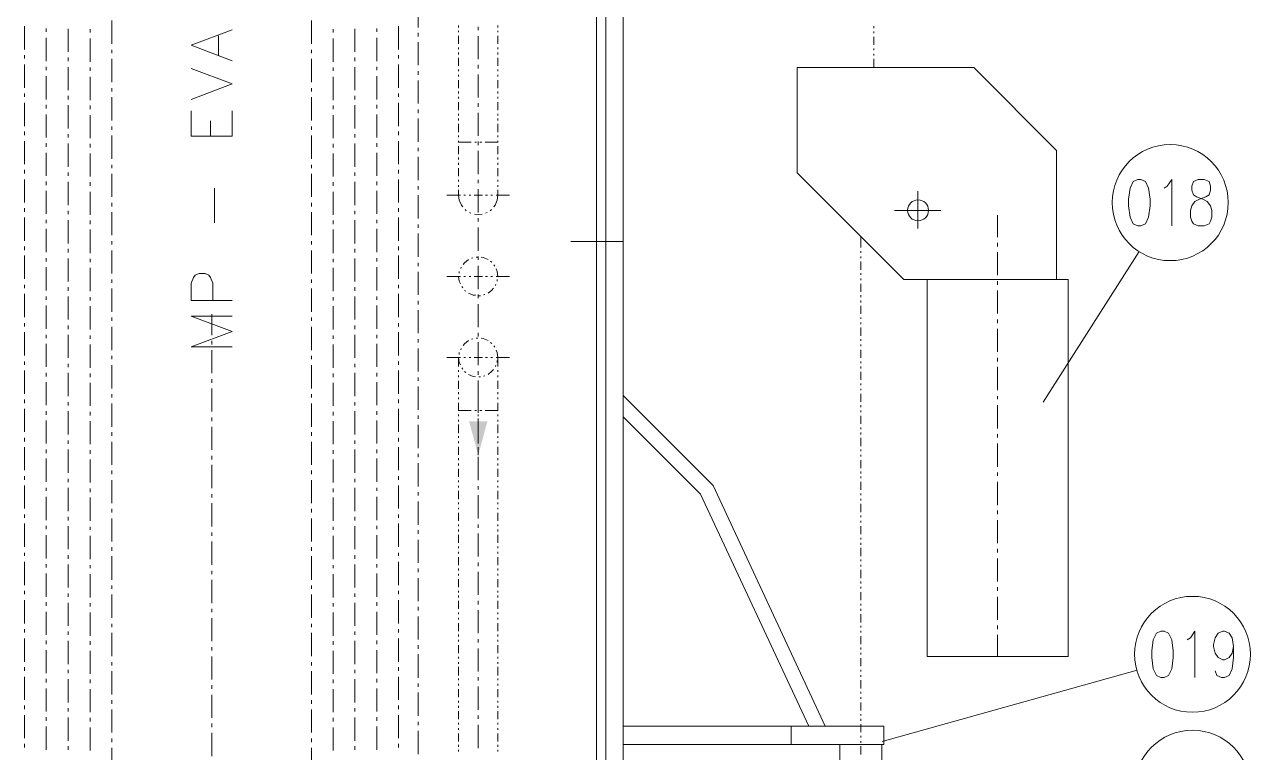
# Model space of a CAD drawing. Header units: millimetres. Extents: x 0 to 588, y 0 to 874.
# Drawn here: x 255.4 to 329.3, y 128.3 to 172.1 of the extents above; entities that cross this region are included whole.
import ezdxf

# ---------------------------------------------------------------- set-up
doc = ezdxf.new("R2010")
doc.units = ezdxf.units.MM
doc.layers.get('0').update_dxf_attribs({"lineweight": 18})

msp = doc.modelspace()

# ---------------------------------------------------------------- hatches: boundary and pattern name
msp.add_hatch(color=0).paths.add_polyline_path([(282.723, 146.177), (282.173, 148.209), (283.274, 148.209)], flags=0)

# ---------------------------------------------------------------- linework, layer by layer
at = {"color": 0, "lineweight": 0}
for points in [[(289.856, 96.16), (289.856, 761.323)], [(290.407, 302.662), (290.407, 75.629)], [(291.465, 215.498), (291.465, 90.996)], [(279.104, 171.958), (279.104, 173.355)], [(260.646, 172.36), (260.646, 170.963)], [(272.669, 172.36), (272.669, 170.963)], [(255.376, 172.022), (255.376, 170.625)], [(256.688, 171.894), (256.688, 171.683)], [(258, 171.873), (258, 170.476)], [(259.334, 171.852), (259.334, 171.641)], [(267.885, 169.947), (265.43, 170.879), (267.885, 171.81)], [(267.06, 170.286), (267.06, 171.45)], [(273.981, 171.852), (273.981, 171.641)], [(275.294, 171.873), (275.294, 170.476)], [(276.606, 171.894), (276.606, 171.683)], [(277.918, 172.022), (277.918, 170.625)], [(279.104, 171.408), (279.104, 171.619)], [(281.538, 172.064), (281.538, 171.958)], [(281.538, 171.746), (281.538, 171.662)], [(281.538, 171.45), (281.538, 170.963)], [(282.723, 171.979), (282.723, 171.789)], [(283.909, 172.064), (283.909, 171.958)], [(283.909, 171.746), (283.909, 171.662)], [(283.909, 171.45), (283.909, 170.963)], [(306.557, 172.022), (306.557, 171.916)], [(306.557, 171.704), (306.557, 171.598)], [(256.688, 171.323), (256.688, 169.926)], [(259.334, 171.281), (259.334, 169.884)], [(273.981, 171.281), (273.981, 169.884)], [(276.606, 171.323), (276.606, 169.926)], [(279.104, 169.672), (279.104, 171.069)], [(281.538, 170.751), (281.538, 170.646)], [(282.723, 171.429), (282.723, 170.032)], [(283.909, 170.751), (283.909, 170.646)], [(306.557, 171.387), (306.557, 170.9)], [(255.376, 170.286), (255.376, 170.074)], [(258, 170.138), (258, 169.926)], [(260.646, 170.603), (260.646, 170.392)], [(260.646, 170.053), (260.646, 168.656)], [(272.669, 170.603), (272.669, 170.392)], [(272.669, 170.053), (272.669, 168.656)], [(275.294, 170.138), (275.294, 169.926)], [(277.918, 170.286), (277.918, 170.074)], [(281.538, 170.434), (281.538, 170.328)], [(281.538, 170.117), (281.538, 169.63)], [(283.909, 170.434), (283.909, 170.328)], [(283.909, 170.117), (283.909, 169.63)], [(306.557, 170.688), (306.557, 170.582)], [(306.557, 170.37), (306.557, 170.265)], [(306.557, 170.053), (306.557, 169.545)], [(255.376, 169.714), (255.376, 168.317)], [(256.688, 169.587), (256.688, 169.376)], [(258, 169.566), (258, 168.169)], [(259.334, 169.545), (259.334, 169.333)], [(265.43, 167.619), (267.885, 168.55), (265.43, 169.482)], [(273.981, 169.545), (273.981, 169.333)], [(275.294, 169.566), (275.294, 168.169)], [(276.606, 169.587), (276.606, 169.376)], [(277.918, 169.714), (277.918, 168.317)], [(279.104, 169.101), (279.104, 169.312)], [(281.538, 169.418), (281.538, 169.312)], [(282.723, 169.693), (282.723, 169.482)], [(283.909, 169.418), (283.909, 169.312)], [(301.942, 163.195), (301.942, 169.545), (312.589, 169.545), (317.585, 164.529)], [(256.688, 169.016), (256.688, 167.619)], [(259.334, 168.974), (259.334, 167.577)], [(273.981, 168.974), (273.981, 167.577)], [(276.606, 169.016), (276.606, 167.619)], [(279.104, 167.365), (279.104, 168.762)], [(281.538, 169.101), (281.538, 168.995)], [(281.538, 168.783), (281.538, 168.296)], [(282.723, 169.122), (282.723, 167.725)], [(283.909, 169.101), (283.909, 168.995)], [(283.909, 168.783), (283.909, 168.296)], [(255.376, 167.979), (255.376, 167.767)], [(258, 167.831), (258, 167.619)], [(260.646, 168.296), (260.646, 168.084)], [(260.646, 167.746), (260.646, 166.349)], [(272.669, 168.296), (272.669, 168.084)], [(272.669, 167.746), (272.669, 166.349)], [(275.294, 167.831), (275.294, 167.619)], [(277.918, 167.979), (277.918, 167.767)], [(281.538, 168.084), (281.538, 167.979)], [(281.538, 167.767), (281.538, 167.661)], [(283.909, 168.084), (283.909, 167.979)], [(283.909, 167.767), (283.909, 167.661)], [(255.376, 167.407), (255.376, 166.01)], [(256.688, 167.28), (256.688, 167.069)], [(258, 167.259), (258, 165.862)], [(259.334, 167.238), (259.334, 167.026)], [(273.981, 167.238), (273.981, 167.026)], [(275.294, 167.259), (275.294, 165.862)], [(276.606, 167.28), (276.606, 167.069)], [(277.918, 167.407), (277.918, 166.01)], [(279.104, 166.793), (279.104, 167.005)], [(281.538, 167.45), (281.538, 166.963)], [(282.723, 167.386), (282.723, 167.174)], [(283.909, 167.45), (283.909, 166.963)], [(256.688, 166.709), (256.688, 165.312)], [(259.334, 166.666), (259.334, 165.269)], [(267.885, 165.396), (265.43, 165.396), (265.43, 166.92)], [(266.594, 165.396), (266.594, 166.328)], [(267.885, 165.396), (267.885, 166.92)], [(273.981, 166.666), (273.981, 165.269)], [(276.606, 166.709), (276.606, 165.312)], [(279.104, 165.058), (279.104, 166.455)], [(281.538, 166.751), (281.538, 166.645)], [(281.538, 166.455), (281.538, 166.349)], [(282.723, 166.815), (282.723, 165.417)], [(283.909, 166.751), (283.909, 166.645)], [(283.909, 166.455), (283.909, 166.349)], [(255.376, 165.672), (255.376, 165.46)], [(258, 165.523), (258, 165.312)], [(260.646, 165.989), (260.646, 165.777)], [(272.669, 165.989), (272.669, 165.777)], [(275.294, 165.523), (275.294, 165.312)], [(277.918, 165.672), (277.918, 165.46)], [(281.538, 166.137), (281.538, 165.65)], [(283.909, 166.137), (283.909, 165.65)], [(255.376, 165.1), (255.376, 163.703)], [(256.688, 164.973), (256.688, 164.761)], [(258, 164.952), (258, 163.555)], [(259.334, 164.931), (259.334, 164.719)], [(260.646, 165.439), (260.646, 164.042)], [(272.669, 165.439), (272.669, 164.042)], [(273.981, 164.931), (273.981, 164.719)], [(275.294, 164.952), (275.294, 163.555)], [(276.606, 164.973), (276.606, 164.761)], [(277.918, 165.1), (277.918, 163.703)], [(281.538, 165.439), (281.538, 165.333)], [(281.538, 165.121), (281.538, 165.015)], [(281.538, 165.036), (282.3, 165.036)], [(281.538, 164.804), (281.538, 164.317)], [(282.512, 165.036), (282.617, 165.036)], [(282.723, 165.079), (282.723, 164.867)], [(282.829, 165.036), (282.935, 165.036)], [(283.147, 165.036), (283.909, 165.036)], [(283.909, 165.439), (283.909, 165.333)], [(283.909, 165.121), (283.909, 165.015)], [(283.909, 164.804), (283.909, 164.317)], [(256.688, 164.401), (256.688, 163.005)], [(259.334, 164.359), (259.334, 162.962)], [(273.981, 164.359), (273.981, 162.962)], [(276.606, 164.401), (276.606, 163.005)], [(279.104, 164.486), (279.104, 164.698)], [(279.104, 162.75), (279.104, 164.148)], [(281.538, 164.105), (281.538, 163.999)], [(282.723, 164.507), (282.723, 163.11)], [(283.909, 164.105), (283.909, 163.999)], [(317.585, 156.76), (317.585, 164.529)], [(255.376, 163.364), (255.376, 163.153)], [(260.646, 163.682), (260.646, 163.47)], [(272.669, 163.682), (272.669, 163.47)], [(277.918, 163.364), (277.918, 163.153)], [(281.538, 163.788), (281.538, 163.682)], [(281.538, 163.47), (281.538, 162.983)], [(283.909, 163.788), (283.909, 163.682)], [(283.909, 163.47), (283.909, 162.983)], [(255.376, 162.793), (255.376, 161.396)], [(256.688, 162.666), (256.688, 162.454)], [(258, 163.216), (258, 163.005)], [(258, 162.645), (258, 161.248)], [(259.334, 162.624), (259.334, 162.412)], [(260.646, 163.131), (260.646, 161.734)], [(272.669, 163.131), (272.669, 161.734)], [(273.981, 162.624), (273.981, 162.412)], [(275.294, 163.216), (275.294, 163.005)], [(275.294, 162.645), (275.294, 161.248)], [(276.606, 162.666), (276.606, 162.454)], [(277.918, 162.793), (277.918, 161.396)], [(281.538, 162.772), (281.538, 162.666)], [(282.723, 162.772), (282.723, 162.56)], [(283.909, 162.772), (283.909, 162.666)], [(301.942, 163.195), (308.377, 156.76)], [(324.062, 162.264), (324.252, 162.391), (324.527, 162.793), (324.527, 159.999)], [(256.688, 162.115), (256.688, 160.719)], [(259.334, 162.052), (259.334, 160.655)], [(266.827, 160.168), (266.827, 162.264)], [(273.981, 162.052), (273.981, 160.655)], [(276.606, 162.115), (276.606, 160.719)], [(279.104, 162.179), (279.104, 162.391)], [(279.104, 160.443), (279.104, 161.84)], [(280.839, 161.84), (281.644, 161.84)], [(281.538, 162.454), (281.538, 162.348)], [(281.538, 162.158), (281.538, 161.84)], [(281.538, 161.84), (281.58, 161.544), (281.707, 161.248), (281.792, 161.142)], [(281.855, 161.84), (281.961, 161.84)], [(282.173, 161.84), (282.279, 161.84)], [(282.469, 161.84), (282.977, 161.84)], [(282.723, 162.2), (282.723, 160.803)], [(283.168, 161.84), (283.274, 161.84)], [(283.485, 161.84), (283.591, 161.84)], [(283.654, 161.142), (283.739, 161.248), (283.866, 161.544), (283.909, 161.84)], [(283.803, 161.84), (284.607, 161.84)], [(283.909, 162.454), (283.909, 162.348)], [(283.909, 162.158), (283.909, 161.84)], [(309.224, 159.829), (309.224, 162.094)], [(260.646, 161.375), (260.646, 161.163)], [(272.669, 161.375), (272.669, 161.163)], [(255.376, 161.057), (255.376, 160.845)], [(255.376, 160.507), (255.376, 159.089)], [(256.688, 160.359), (256.688, 160.147)], [(258, 160.909), (258, 160.697)], [(260.646, 160.824), (260.646, 159.427)], [(272.669, 160.824), (272.669, 159.427)], [(275.294, 160.909), (275.294, 160.697)], [(276.606, 160.359), (276.606, 160.147)], [(277.918, 161.057), (277.918, 160.845)], [(277.918, 160.507), (277.918, 159.089)], [(281.94, 160.972), (282.003, 160.909)], [(282.194, 160.803), (282.279, 160.761)], [(282.49, 160.697), (282.723, 160.676), (282.956, 160.697)], [(282.723, 160.464), (282.723, 160.253)], [(283.168, 160.761), (283.252, 160.803)], [(283.443, 160.909), (283.527, 160.972)], [(310.6, 160.93), (307.806, 160.93)], [(314.029, 159.321), (314.029, 160.634)], [(256.688, 159.808), (256.688, 158.411)], [(258, 160.338), (258, 158.94)], [(259.334, 160.316), (259.334, 160.105)], [(259.334, 159.766), (259.334, 158.348)], [(273.981, 160.316), (273.981, 160.105)], [(273.981, 159.766), (273.981, 158.348)], [(275.294, 160.338), (275.294, 158.94)], [(276.606, 159.808), (276.606, 158.411)], [(279.104, 159.872), (279.104, 160.083)], [(282.723, 159.893), (282.723, 158.496)], [(260.646, 159.067), (260.646, 158.877)], [(272.669, 159.067), (272.669, 158.877)], [(279.104, 158.136), (279.104, 159.533)], [(291.465, 159.046), (288.311, 159.046)], [(305.774, 159.343), (305.774, 158.686)], [(314.029, 158.75), (314.029, 158.962)], [(255.376, 158.75), (255.376, 158.538)], [(255.376, 158.2), (255.376, 156.803)], [(258, 158.602), (258, 158.39)], [(260.646, 158.517), (260.646, 157.12)], [(272.669, 158.517), (272.669, 157.12)], [(275.294, 158.602), (275.294, 158.39)], [(277.918, 158.75), (277.918, 158.538)], [(277.918, 158.2), (277.918, 156.803)], [(282.723, 158.157), (282.723, 157.946)], [(305.774, 158.475), (305.774, 158.369)], [(305.774, 158.157), (305.774, 158.052)], [(314.029, 157.014), (314.029, 158.411)], [(316.78, 149.373), (322.559, 158.454)], [(256.688, 158.052), (256.688, 157.84)], [(256.688, 157.501), (256.688, 156.104)], [(258, 158.03), (258, 156.633)], [(259.334, 158.009), (259.334, 157.798)], [(259.334, 157.459), (259.334, 156.062)], [(273.981, 158.009), (273.981, 157.798)], [(273.981, 157.459), (273.981, 156.062)], [(275.294, 158.03), (275.294, 156.633)], [(276.606, 158.052), (276.606, 157.84)], [(276.606, 157.501), (276.606, 156.104)], [(279.104, 157.565), (279.104, 157.776)], [(281.686, 157.501), (281.665, 157.417)], [(282.13, 157.967), (281.898, 157.776), (281.813, 157.671)], [(282.406, 158.073), (282.321, 158.052)], [(282.702, 158.115), (282.596, 158.115)], [(282.723, 157.586), (282.723, 156.189)], [(283.316, 157.967), (283.019, 158.094), (282.892, 158.115)], [(283.549, 157.798), (283.464, 157.861)], [(283.718, 157.565), (283.654, 157.649)], [(283.909, 156.951), (283.866, 157.247), (283.803, 157.395)], [(305.774, 157.84), (305.774, 157.353)], [(260.646, 156.76), (260.646, 156.57)], [(267.885, 155.49), (265.43, 155.49), (265.43, 156.549), (265.557, 156.887), (265.663, 157.014), (265.896, 157.12), (266.255, 157.12), (266.488, 157.014), (266.594, 156.887), (266.721, 156.549), (266.721, 155.49)], [(272.669, 156.76), (272.669, 156.57)], [(279.104, 155.829), (279.104, 157.226)], [(280.839, 156.951), (281.644, 156.951)], [(281.538, 156.951), (281.58, 156.655), (281.644, 156.506)], [(281.58, 157.247), (281.58, 157.141)], [(281.855, 156.951), (281.961, 156.951)], [(282.173, 156.951), (282.279, 156.951)], [(282.469, 156.951), (282.977, 156.951)], [(283.168, 156.951), (283.274, 156.951)], [(283.485, 156.951), (283.591, 156.951)], [(283.803, 156.951), (284.607, 156.951)], [(283.866, 156.655), (283.866, 156.76)], [(283.909, 156.951), (283.93, 156.951)], [(305.774, 157.141), (305.774, 157.036)], [(305.774, 156.824), (305.774, 156.718)], [(318.283, 156.76), (308.377, 156.76)], [(309.774, 134.048), (309.774, 156.76)], [(318.283, 156.76), (318.283, 134.048), (309.774, 134.048)], [(314.029, 156.443), (314.029, 156.655)], [(255.376, 156.443), (255.376, 156.231)], [(258, 156.295), (258, 156.083)], [(260.646, 156.21), (260.646, 154.813)], [(272.669, 156.21), (272.669, 154.813)], [(275.294, 156.295), (275.294, 156.083)], [(277.918, 156.443), (277.918, 156.231)], [(281.728, 156.337), (281.792, 156.252)], [(281.898, 156.104), (281.982, 156.062)], [(282.13, 155.935), (282.427, 155.808), (282.554, 155.808)], [(283.316, 155.935), (283.549, 156.125), (283.633, 156.231)], [(283.76, 156.4), (283.781, 156.485)], [(305.774, 156.506), (305.774, 156.019)], [(314.029, 154.707), (314.029, 156.104)], [(255.376, 155.893), (255.376, 154.495)], [(256.688, 155.744), (256.688, 155.533)], [(256.688, 155.194), (256.688, 153.797)], [(258, 155.744), (258, 154.347)], [(259.334, 155.702), (259.334, 155.49)], [(273.981, 155.702), (273.981, 155.49)], [(275.294, 155.744), (275.294, 154.347)], [(276.606, 155.744), (276.606, 155.533)], [(276.606, 155.194), (276.606, 153.797)], [(277.918, 155.893), (277.918, 154.495)], [(279.104, 155.257), (279.104, 155.469)], [(282.723, 155.85), (282.723, 155.638)], [(282.723, 155.279), (282.723, 153.882)], [(282.765, 155.787), (282.85, 155.787)], [(283.041, 155.829), (283.125, 155.85)], [(305.774, 155.808), (305.774, 155.702)], [(305.774, 155.49), (305.774, 155.385)], [(259.334, 155.152), (259.334, 153.755)], [(260.646, 154.474), (260.646, 154.263)], [(267.885, 152.696), (265.43, 152.696), (267.885, 153.628), (265.43, 154.559), (267.885, 154.559)], [(266.658, 154.665), (266.658, 153.416)], [(272.669, 154.474), (272.669, 154.263)], [(273.981, 155.152), (273.981, 153.755)], [(279.104, 153.522), (279.104, 154.919)], [(305.774, 155.173), (305.774, 154.686)], [(305.774, 154.474), (305.774, 154.39)], [(255.376, 154.136), (255.376, 153.924)], [(258, 153.988), (258, 153.776)], [(260.646, 153.903), (260.646, 152.506)], [(272.669, 153.903), (272.669, 152.506)], [(275.294, 153.988), (275.294, 153.776)], [(277.918, 154.136), (277.918, 153.924)], [(305.774, 154.178), (305.774, 154.072)], [(305.774, 153.861), (305.774, 153.374)], [(314.029, 154.136), (314.029, 154.347)], [(314.029, 152.4), (314.029, 153.797)], [(255.376, 153.585), (255.376, 152.188)], [(256.688, 153.437), (256.688, 153.226)], [(258, 153.437), (258, 152.04)], [(259.334, 153.395), (259.334, 153.183)], [(266.658, 153.056), (266.658, 152.845)], [(273.981, 153.395), (273.981, 153.183)], [(275.294, 153.437), (275.294, 152.04)], [(276.606, 153.437), (276.606, 153.226)], [(277.918, 153.585), (277.918, 152.188)], [(279.104, 152.971), (279.104, 153.162)], [(282.13, 153.077), (281.898, 152.887), (281.813, 152.781)], [(282.406, 153.183), (282.321, 153.162)], [(282.702, 153.226), (282.596, 153.226)], [(282.723, 153.543), (282.723, 153.331)], [(282.723, 152.993), (282.723, 151.596)], [(283.316, 153.077), (283.019, 153.204), (282.892, 153.226)], [(283.549, 152.908), (283.464, 152.971)], [(305.774, 153.162), (305.774, 153.056)], [(256.688, 152.887), (256.688, 151.49)], [(259.334, 152.845), (259.334, 151.447)], [(266.658, 152.506), (266.658, 151.109)], [(273.981, 152.845), (273.981, 151.447)], [(276.606, 152.887), (276.606, 151.49)], [(279.104, 151.215), (279.104, 152.612)], [(281.58, 152.358), (281.58, 152.252)], [(281.686, 152.612), (281.665, 152.527)], [(283.718, 152.675), (283.654, 152.76)], [(283.909, 152.061), (283.866, 152.358), (283.803, 152.506)], [(305.774, 152.845), (305.774, 152.739)], [(305.774, 152.527), (305.774, 152.04)], [(255.376, 151.828), (255.376, 151.617)], [(258, 151.68), (258, 151.469)], [(260.646, 152.167), (260.646, 151.956)], [(260.646, 151.596), (260.646, 150.199)], [(272.669, 152.167), (272.669, 151.956)], [(272.669, 151.596), (272.669, 150.199)], [(275.294, 151.68), (275.294, 151.469)], [(277.918, 151.828), (277.918, 151.617)], [(280.839, 152.061), (281.644, 152.061)], [(281.538, 151.511), (281.538, 152.061)], [(281.538, 152.061), (281.58, 151.765), (281.644, 151.617)], [(281.855, 152.061), (281.961, 152.061)], [(282.173, 152.061), (282.279, 152.061)], [(282.469, 152.061), (282.977, 152.061)], [(283.168, 152.061), (283.274, 152.061)], [(283.485, 152.061), (283.591, 152.061)], [(283.76, 151.511), (283.781, 151.596)], [(283.803, 152.061), (284.607, 152.061)], [(283.866, 151.765), (283.866, 151.871)], [(283.909, 151.511), (283.909, 152.061)], [(283.909, 152.061), (283.93, 152.061)], [(305.774, 151.828), (305.774, 151.723)], [(305.774, 151.511), (305.774, 151.405)], [(314.029, 151.828), (314.029, 152.04)], [(314.029, 150.093), (314.029, 151.49)], [(255.376, 151.278), (255.376, 149.881)], [(256.688, 151.13), (256.688, 150.918)], [(258, 151.13), (258, 149.733)], [(259.334, 151.088), (259.334, 150.876)], [(266.658, 150.749), (266.658, 150.537)], [(273.981, 151.088), (273.981, 150.876)], [(275.294, 151.13), (275.294, 149.733)], [(276.606, 151.13), (276.606, 150.918)], [(277.918, 151.278), (277.918, 149.881)], [(279.104, 150.664), (279.104, 150.855)], [(281.538, 151.194), (281.538, 151.299)], [(281.538, 150.876), (281.538, 150.982)], [(281.728, 151.447), (281.792, 151.363)], [(281.898, 151.215), (281.982, 151.151)], [(282.13, 151.045), (282.427, 150.918), (282.554, 150.897)], [(282.723, 151.236), (282.723, 151.024)], [(282.765, 150.897), (282.85, 150.897)], [(283.041, 150.94), (283.125, 150.961)], [(283.316, 151.045), (283.549, 151.236), (283.633, 151.342)], [(283.909, 151.194), (283.909, 151.299)], [(283.909, 150.876), (283.909, 150.982)], [(305.774, 151.194), (305.774, 150.707)], [(256.688, 150.58), (256.688, 149.183)], [(259.334, 150.537), (259.334, 149.14)], [(266.658, 150.199), (266.658, 148.802)], [(273.981, 150.537), (273.981, 149.14)], [(276.606, 150.58), (276.606, 149.183)], [(279.104, 148.907), (279.104, 150.304)], [(281.538, 150.178), (281.538, 150.664)], [(282.723, 150.685), (282.723, 149.288)], [(283.909, 150.178), (283.909, 150.664)], [(305.774, 150.495), (305.774, 150.389)], [(305.774, 150.178), (305.774, 150.093)], [(255.376, 149.521), (255.376, 149.31)], [(258, 149.373), (258, 149.161)], [(260.646, 149.86), (260.646, 149.648)], [(260.646, 149.288), (260.646, 147.892)], [(272.669, 149.86), (272.669, 149.648)], [(272.669, 149.288), (272.669, 147.892)], [(275.294, 149.373), (275.294, 149.161)], [(277.918, 149.521), (277.918, 149.31)], [(281.538, 149.86), (281.538, 149.966)], [(281.538, 149.542), (281.538, 149.648)], [(281.538, 148.844), (281.538, 149.331)], [(282.723, 149.331), (282.723, 148.844)], [(283.909, 149.86), (283.909, 149.966)], [(283.909, 149.542), (283.909, 149.648)], [(283.909, 148.844), (283.909, 149.331)], [(296.884, 144.357), (291.465, 149.775)], [(305.774, 149.881), (305.774, 149.394)], [(314.029, 149.542), (314.029, 149.733)], [(255.376, 148.971), (255.376, 147.574)], [(256.688, 148.823), (256.688, 148.611)], [(258, 148.823), (258, 147.426)], [(259.334, 148.78), (259.334, 148.569)], [(273.981, 148.78), (273.981, 148.569)], [(275.294, 148.823), (275.294, 147.426)], [(276.606, 148.823), (276.606, 148.611)], [(277.918, 148.971), (277.918, 147.574)], [(279.104, 148.357), (279.104, 148.569)], [(281.538, 148.865), (282.3, 148.865)], [(281.538, 148.526), (281.538, 148.632)], [(282.512, 148.865), (282.617, 148.865)], [(282.723, 148.929), (282.723, 148.717)], [(282.723, 148.632), (282.723, 148.526)], [(282.829, 148.865), (282.935, 148.865)], [(283.147, 148.865), (283.909, 148.865)], [(283.909, 148.526), (283.909, 148.632)], [(305.774, 149.183), (305.774, 149.077)], [(305.774, 148.865), (305.774, 148.759)], [(305.774, 148.548), (305.774, 148.061)], [(314.029, 147.786), (314.029, 149.183)], [(256.688, 148.273), (256.688, 146.875)], [(259.334, 148.23), (259.334, 146.833)], [(266.658, 148.442), (266.658, 148.23)], [(266.658, 147.892), (266.658, 146.494)], [(273.981, 148.23), (273.981, 146.833)], [(276.606, 148.273), (276.606, 146.875)], [(279.104, 146.6), (279.104, 147.997)], [(281.538, 148.209), (281.538, 148.315)], [(281.538, 147.511), (281.538, 148.018)], [(282.723, 148.378), (282.723, 146.981)], [(282.723, 148.315), (282.723, 148.209)], [(282.723, 147.997), (282.723, 147.511)], [(283.909, 148.209), (283.909, 148.315)], [(283.909, 147.511), (283.909, 148.018)], [(296.122, 143.827), (291.465, 148.484)], [(305.774, 147.849), (305.774, 147.743)], [(255.376, 147.214), (255.376, 147.002)], [(258, 147.066), (258, 146.854)], [(260.646, 147.553), (260.646, 147.341)], [(272.669, 147.553), (272.669, 147.341)], [(275.294, 147.066), (275.294, 146.854)], [(277.918, 147.214), (277.918, 147.002)], [(281.538, 147.214), (281.538, 147.32)], [(282.723, 147.299), (282.723, 147.193)], [(283.909, 147.214), (283.909, 147.32)], [(305.774, 147.532), (305.774, 147.426)], [(305.774, 147.214), (305.774, 146.727)], [(314.029, 147.235), (314.029, 147.447)], [(255.376, 146.664), (255.376, 145.267)], [(256.688, 146.516), (256.688, 146.304)], [(258, 146.516), (258, 145.119)], [(259.334, 146.473), (259.334, 146.262)], [(260.646, 146.981), (260.646, 145.584)], [(272.669, 146.981), (272.669, 145.584)], [(273.981, 146.473), (273.981, 146.262)], [(275.294, 146.516), (275.294, 145.119)], [(276.606, 146.516), (276.606, 146.304)], [(277.918, 146.664), (277.918, 145.267)], [(281.538, 146.897), (281.538, 147.002)], [(281.538, 146.198), (281.538, 146.685)], [(282.723, 146.981), (282.723, 146.875)], [(282.723, 146.664), (282.723, 146.177)], [(282.723, 146.621), (282.723, 146.41)], [(283.909, 146.897), (283.909, 147.002)], [(283.909, 146.198), (283.909, 146.685)], [(305.774, 146.516), (305.774, 146.41)], [(314.029, 145.478), (314.029, 146.875)], [(256.688, 145.965), (256.688, 144.568)], [(259.334, 145.923), (259.334, 144.526)], [(266.658, 146.135), (266.658, 145.923)], [(266.658, 145.584), (266.658, 144.187)], [(273.981, 145.923), (273.981, 144.526)], [(276.606, 145.965), (276.606, 144.568)], [(279.104, 146.05), (279.104, 146.262)], [(279.104, 144.293), (279.104, 145.69)], [(281.538, 145.881), (281.538, 145.987)], [(281.538, 145.563), (281.538, 145.669)], [(282.723, 146.071), (282.723, 144.674)], [(283.909, 145.881), (283.909, 145.987)], [(283.909, 145.563), (283.909, 145.669)], [(305.774, 146.198), (305.774, 146.092)], [(305.774, 145.881), (305.774, 145.394)], [(255.376, 144.907), (255.376, 144.695)], [(260.646, 145.246), (260.646, 145.034)], [(272.669, 145.246), (272.669, 145.034)], [(277.918, 144.907), (277.918, 144.695)], [(281.538, 144.865), (281.538, 145.351)], [(283.909, 144.865), (283.909, 145.351)], [(305.774, 145.182), (305.774, 145.076)], [(305.774, 144.886), (305.774, 144.78)], [(314.029, 144.928), (314.029, 145.14)], [(255.376, 144.357), (255.376, 142.96)], [(256.688, 144.208), (256.688, 144.018)], [(258, 144.759), (258, 144.547)], [(258, 144.208), (258, 142.811)], [(259.334, 144.166), (259.334, 143.954)], [(260.646, 144.674), (260.646, 143.277)], [(272.669, 144.674), (272.669, 143.277)], [(273.981, 144.166), (273.981, 143.954)], [(275.294, 144.759), (275.294, 144.547)], [(275.294, 144.208), (275.294, 142.811)], [(276.606, 144.208), (276.606, 144.018)], [(277.918, 144.357), (277.918, 142.96)], [(281.538, 144.547), (281.538, 144.653)], [(281.538, 144.23), (281.538, 144.335)], [(282.723, 144.314), (282.723, 144.103)], [(283.909, 144.547), (283.909, 144.653)], [(283.909, 144.23), (283.909, 144.335)], [(303.636, 129.836), (296.884, 144.357)], [(305.774, 144.568), (305.774, 144.082)], [(314.029, 143.171), (314.029, 144.568)], [(256.688, 143.658), (256.688, 142.261)], [(259.334, 143.616), (259.334, 142.219)], [(266.658, 143.827), (266.658, 143.616)], [(273.981, 143.616), (273.981, 142.219)], [(276.606, 143.658), (276.606, 142.261)], [(279.104, 143.743), (279.104, 143.954)], [(279.104, 141.986), (279.104, 143.383)], [(281.538, 143.531), (281.538, 144.018)], [(282.723, 143.764), (282.723, 142.367)], [(283.909, 143.531), (283.909, 144.018)], [(302.641, 129.836), (296.122, 143.827)], [(305.774, 143.87), (305.774, 143.764)], [(305.774, 143.552), (305.774, 143.446)], [(260.646, 142.939), (260.646, 142.727)], [(266.658, 143.277), (266.658, 141.88)], [(272.669, 142.939), (272.669, 142.727)], [(281.538, 143.214), (281.538, 143.32)], [(281.538, 142.917), (281.538, 143.002)], [(281.538, 142.219), (281.538, 142.706)], [(283.909, 143.214), (283.909, 143.32)], [(283.909, 142.917), (283.909, 143.002)], [(283.909, 142.219), (283.909, 142.706)], [(305.774, 143.235), (305.774, 142.748)], [(314.029, 142.621), (314.029, 142.833)], [(255.376, 142.6), (255.376, 142.409)], [(255.376, 142.049), (255.376, 140.653)], [(256.688, 141.923), (256.688, 141.711)], [(258, 142.452), (258, 142.24)], [(258, 141.901), (258, 140.504)], [(260.646, 142.367), (260.646, 140.97)], [(272.669, 142.367), (272.669, 140.97)], [(275.294, 142.452), (275.294, 142.24)], [(275.294, 141.901), (275.294, 140.504)], [(276.606, 141.923), (276.606, 141.711)], [(277.918, 142.6), (277.918, 142.409)], [(277.918, 142.049), (277.918, 140.653)], [(281.538, 141.901), (281.538, 142.007)], [(282.723, 142.007), (282.723, 141.796)], [(283.909, 141.901), (283.909, 142.007)], [(305.774, 142.536), (305.774, 142.43)], [(305.774, 142.219), (305.774, 142.113)], [(305.774, 141.901), (305.774, 141.415)], [(314.029, 140.864), (314.029, 142.261)], [(256.688, 141.351), (256.688, 139.954)], [(259.334, 141.859), (259.334, 141.668)], [(259.334, 141.309), (259.334, 139.912)], [(266.658, 141.52), (266.658, 141.309)], [(273.981, 141.859), (273.981, 141.668)], [(273.981, 141.309), (273.981, 139.912)], [(276.606, 141.351), (276.606, 139.954)], [(279.104, 141.436), (279.104, 141.647)], [(281.538, 141.584), (281.538, 141.69)], [(281.538, 140.885), (281.538, 141.372)], [(282.723, 141.457), (282.723, 140.06)], [(283.909, 141.584), (283.909, 141.69)], [(283.909, 140.885), (283.909, 141.372)], [(305.774, 141.203), (305.774, 141.097)], [(260.646, 140.631), (260.646, 140.42)], [(266.658, 140.97), (266.658, 139.573)], [(272.669, 140.631), (272.669, 140.42)], [(279.104, 139.679), (279.104, 141.076)], [(281.538, 140.568), (281.538, 140.674)], [(283.909, 140.568), (283.909, 140.674)], [(305.774, 140.885), (305.774, 140.78)], [(305.774, 140.589), (305.774, 140.081)], [(314.029, 140.314), (314.029, 140.525)], [(255.376, 140.293), (255.376, 140.102)], [(255.376, 139.742), (255.376, 138.345)], [(258, 140.144), (258, 139.933)], [(260.646, 140.081), (260.646, 138.663)], [(272.669, 140.081), (272.669, 138.663)], [(275.294, 140.144), (275.294, 139.933)], [(277.918, 140.293), (277.918, 140.102)], [(277.918, 139.742), (277.918, 138.345)], [(281.538, 140.25), (281.538, 140.356)], [(281.538, 139.552), (281.538, 140.039)], [(282.723, 139.7), (282.723, 139.488)], [(283.909, 140.25), (283.909, 140.356)], [(283.909, 139.552), (283.909, 140.039)], [(305.774, 139.891), (305.774, 139.785)], [(314.029, 138.557), (314.029, 139.954)], [(256.688, 139.615), (256.688, 139.404)], [(256.688, 139.044), (256.688, 137.647)], [(258, 139.594), (258, 138.197)], [(259.334, 139.552), (259.334, 139.361)], [(259.334, 139.001), (259.334, 137.605)], [(266.658, 139.213), (266.658, 139.001)], [(273.981, 139.552), (273.981, 139.361)], [(273.981, 139.001), (273.981, 137.605)], [(275.294, 139.594), (275.294, 138.197)], [(276.606, 139.615), (276.606, 139.404)], [(276.606, 139.044), (276.606, 137.647)], [(279.104, 139.129), (279.104, 139.34)], [(281.538, 139.234), (281.538, 139.34)], [(281.538, 138.917), (281.538, 139.023)], [(282.723, 139.15), (282.723, 137.753)], [(283.909, 139.234), (283.909, 139.34)], [(283.909, 138.917), (283.909, 139.023)], [(305.774, 139.573), (305.774, 139.467)], [(305.774, 139.256), (305.774, 138.769)], [(260.646, 138.324), (260.646, 138.113)], [(266.658, 138.663), (266.658, 137.266)], [(272.669, 138.324), (272.669, 138.113)], [(279.104, 137.372), (279.104, 138.769)], [(281.538, 138.218), (281.538, 138.705)], [(283.909, 138.218), (283.909, 138.705)], [(305.774, 138.557), (305.774, 138.451)], [(305.774, 138.239), (305.774, 138.134)], [(314.029, 138.007), (314.029, 138.218)], [(255.376, 138.007), (255.376, 137.795)], [(258, 137.837), (258, 137.647)], [(260.646, 137.774), (260.646, 136.377)], [(272.669, 137.774), (272.669, 136.377)], [(275.294, 137.837), (275.294, 137.647)], [(277.918, 138.007), (277.918, 137.795)], [(281.538, 137.901), (281.538, 138.007)], [(281.538, 137.605), (281.538, 137.71)], [(283.909, 137.901), (283.909, 138.007)], [(283.909, 137.605), (283.909, 137.71)], [(305.774, 137.922), (305.774, 137.435)], [(314.029, 136.25), (314.029, 137.647)], [(255.376, 137.435), (255.376, 136.038)], [(256.688, 137.308), (256.688, 137.096)], [(256.688, 136.737), (256.688, 135.34)], [(258, 137.287), (258, 135.89)], [(259.334, 137.266), (259.334, 137.054)], [(266.658, 136.906), (266.658, 136.715)], [(273.981, 137.266), (273.981, 137.054)], [(275.294, 137.287), (275.294, 135.89)], [(276.606, 137.308), (276.606, 137.096)], [(276.606, 136.737), (276.606, 135.34)], [(277.918, 137.435), (277.918, 136.038)], [(279.104, 136.821), (279.104, 137.033)], [(281.538, 136.906), (281.538, 137.393)], [(282.723, 137.393), (282.723, 137.181)], [(282.723, 136.843), (282.723, 135.446)], [(283.909, 136.906), (283.909, 137.393)], [(305.774, 137.224), (305.774, 137.118)], [(305.774, 136.906), (305.774, 136.8)], [(259.334, 136.694), (259.334, 135.297)], [(260.646, 136.017), (260.646, 135.805)], [(266.658, 136.356), (266.658, 134.959)], [(272.669, 136.017), (272.669, 135.805)], [(273.981, 136.694), (273.981, 135.297)], [(279.104, 135.065), (279.104, 136.462)], [(281.538, 136.589), (281.538, 136.694)], [(281.538, 136.271), (281.538, 136.377)], [(281.538, 135.572), (281.538, 136.059)], [(283.909, 136.589), (283.909, 136.694)], [(283.909, 136.271), (283.909, 136.377)], [(283.909, 135.572), (283.909, 136.059)], [(305.774, 136.589), (305.774, 136.102)], [(255.376, 135.7), (255.376, 135.488)], [(258, 135.551), (258, 135.34)], [(260.646, 135.467), (260.646, 134.07)], [(272.669, 135.467), (272.669, 134.07)], [(275.294, 135.551), (275.294, 135.34)], [(277.918, 135.7), (277.918, 135.488)], [(281.538, 135.255), (281.538, 135.361)], [(283.909, 135.255), (283.909, 135.361)], [(305.774, 135.89), (305.774, 135.784)], [(305.774, 135.594), (305.774, 135.488)], [(305.774, 135.276), (305.774, 134.789)], [(314.029, 135.7), (314.029, 135.911)], [(314.029, 134.048), (314.029, 135.34)], [(325.459, 135.043), (325.649, 135.17), (325.924, 135.572), (325.924, 132.779)], [(328.253, 134.641), (328.168, 134.239), (327.978, 133.985), (327.702, 133.837), (327.596, 133.837), (327.321, 133.985), (327.131, 134.239), (327.046, 134.641), (327.046, 134.768), (327.131, 135.17), (327.321, 135.446), (327.596, 135.572), (327.702, 135.572), (327.978, 135.446), (328.168, 135.17), (328.253, 134.641), (328.253, 133.985), (328.168, 133.308), (327.978, 132.905), (327.702, 132.779), (327.512, 132.779), (327.237, 132.905), (327.131, 133.181)], [(255.376, 135.128), (255.376, 133.731)], [(256.688, 135.001), (256.688, 134.789)], [(258, 134.98), (258, 133.583)], [(259.334, 134.959), (259.334, 134.747)], [(266.658, 134.599), (266.658, 134.408)], [(273.981, 134.959), (273.981, 134.747)], [(275.294, 134.98), (275.294, 133.583)], [(276.606, 135.001), (276.606, 134.789)], [(277.918, 135.128), (277.918, 133.731)], [(279.104, 134.514), (279.104, 134.726)], [(281.538, 134.938), (281.538, 135.043)], [(281.538, 134.239), (281.538, 134.726)], [(282.723, 135.086), (282.723, 134.895)], [(282.723, 134.535), (282.723, 133.138)], [(283.909, 134.938), (283.909, 135.043)], [(283.909, 134.239), (283.909, 134.726)], [(305.774, 134.578), (305.774, 134.472)], [(256.688, 134.429), (256.688, 133.032)], [(259.334, 134.387), (259.334, 132.99)], [(266.658, 134.048), (266.658, 132.651)], [(273.981, 134.387), (273.981, 132.99)], [(276.606, 134.429), (276.606, 133.032)], [(279.104, 132.757), (279.104, 134.175)], [(281.538, 133.922), (281.538, 134.027)], [(283.909, 133.922), (283.909, 134.027)], [(305.774, 134.26), (305.774, 134.154)], [(305.774, 133.943), (305.774, 133.456)], [(255.376, 133.392), (255.376, 133.181)], [(258, 133.244), (258, 133.032)], [(260.646, 133.71), (260.646, 133.498)], [(260.646, 133.16), (260.646, 131.762)], [(272.669, 133.71), (272.669, 133.498)], [(272.669, 133.16), (272.669, 131.762)], [(275.294, 133.244), (275.294, 133.032)], [(277.918, 133.392), (277.918, 133.181)], [(281.538, 133.604), (281.538, 133.71)], [(281.538, 132.905), (281.538, 133.413)], [(283.909, 133.604), (283.909, 133.71)], [(283.909, 132.905), (283.909, 133.413)], [(305.774, 133.244), (305.774, 133.138)], [(307.065, 128.926), (322.432, 133.223)], [(255.376, 132.821), (255.376, 131.424)], [(256.688, 132.694), (256.688, 132.482)], [(258, 132.673), (258, 131.276)], [(259.334, 132.651), (259.334, 132.44)], [(266.658, 132.313), (266.658, 132.101)], [(273.981, 132.651), (273.981, 132.44)], [(275.294, 132.673), (275.294, 131.276)], [(276.606, 132.694), (276.606, 132.482)], [(277.918, 132.821), (277.918, 131.424)], [(279.104, 132.207), (279.104, 132.419)], [(281.538, 132.609), (281.538, 132.715)], [(281.538, 132.292), (281.538, 132.398)], [(282.723, 132.8), (282.723, 132.588)], [(283.909, 132.609), (283.909, 132.715)], [(283.909, 132.292), (283.909, 132.398)], [(305.774, 132.927), (305.774, 132.821)], [(305.774, 132.609), (305.774, 132.122)], [(256.688, 132.122), (256.688, 130.725)], [(259.334, 132.08), (259.334, 130.683)], [(266.658, 131.741), (266.658, 130.344)], [(273.981, 132.08), (273.981, 130.683)], [(276.606, 132.122), (276.606, 130.725)], [(279.104, 130.471), (279.104, 131.868)], [(281.538, 131.593), (281.538, 132.08)], [(282.723, 132.228), (282.723, 130.831)], [(283.909, 131.593), (283.909, 132.08)], [(305.774, 131.911), (305.774, 131.805)], [(305.774, 131.593), (305.774, 131.487)], [(255.376, 131.085), (255.376, 130.874)], [(258, 130.937), (258, 130.725)], [(260.646, 131.403), (260.646, 131.191)], [(260.646, 130.852), (260.646, 129.455)], [(272.669, 131.403), (272.669, 131.191)], [(272.669, 130.852), (272.669, 129.455)], [(275.294, 130.937), (275.294, 130.725)], [(277.918, 131.085), (277.918, 130.874)], [(281.538, 131.276), (281.538, 131.381)], [(281.538, 130.958), (281.538, 131.064)], [(283.909, 131.276), (283.909, 131.381)], [(283.909, 130.958), (283.909, 131.064)], [(305.774, 131.276), (305.774, 130.789)], [(255.376, 130.514), (255.376, 129.117)], [(256.688, 130.387), (256.688, 130.175)], [(258, 130.365), (258, 128.969)], [(259.334, 130.344), (259.334, 130.133)], [(273.981, 130.344), (273.981, 130.133)], [(275.294, 130.365), (275.294, 128.969)], [(276.606, 130.387), (276.606, 130.175)], [(277.918, 130.514), (277.918, 129.117)], [(279.104, 129.9), (279.104, 130.112)], [(281.538, 130.26), (281.538, 130.746)], [(282.723, 130.493), (282.723, 130.281)], [(283.909, 130.26), (283.909, 130.746)], [(305.774, 130.577), (305.774, 130.493)], [(305.774, 130.281), (305.774, 130.175)], [(256.688, 129.815), (256.688, 128.418)], [(259.334, 129.773), (259.334, 128.376)], [(266.658, 130.006), (266.658, 129.794)], [(266.658, 129.434), (266.658, 128.037)], [(273.981, 129.773), (273.981, 128.376)], [(276.606, 129.815), (276.606, 128.418)], [(279.104, 128.164), (279.104, 129.561)], [(281.538, 129.942), (281.538, 130.048)], [(281.538, 129.625), (281.538, 129.731)], [(281.538, 128.926), (281.538, 129.413)], [(282.723, 129.921), (282.723, 128.524)], [(283.909, 129.942), (283.909, 130.048)], [(283.909, 129.625), (283.909, 129.731)], [(283.909, 128.926), (283.909, 129.413)], [(291.465, 129.836), (307.171, 129.836), (307.171, 128.736)], [(301.583, 129.836), (301.583, 128.736)], [(305.774, 129.963), (305.774, 129.476)], [(255.376, 128.778), (255.376, 128.566)], [(258, 128.63), (258, 128.418)], [(260.646, 129.095), (260.646, 128.884)], [(272.669, 129.095), (272.669, 128.884)], [(275.294, 128.63), (275.294, 128.418)], [(277.918, 128.778), (277.918, 128.566)], [(281.538, 128.609), (281.538, 128.714)], [(283.909, 128.609), (283.909, 128.714)], [(307.171, 128.736), (291.465, 128.736)], [(305.774, 129.265), (305.774, 129.159)], [(305.774, 128.947), (305.774, 128.841)], [(305.774, 128.63), (305.774, 128.143)], [(260.646, 128.545), (260.646, 127.148)], [(272.669, 128.545), (272.669, 127.148)], [(281.538, 128.312), (281.538, 128.418)], [(283.909, 128.312), (283.909, 128.418)]]:
    msp.add_lwpolyline(points, dxfattribs=at)
for points in [[(322.474, 162.793), (322.199, 162.666), (322.009, 162.264), (321.924, 161.607), (321.924, 161.205), (322.009, 160.528), (322.199, 160.126), (322.474, 159.999), (322.665, 159.999), (322.94, 160.126), (323.13, 160.528), (323.215, 161.205), (323.215, 161.607), (323.13, 162.264), (322.94, 162.666), (322.665, 162.793)], [(326.115, 162.793), (325.84, 162.666), (325.734, 162.391), (325.734, 162.137), (325.84, 161.862), (326.009, 161.734), (326.39, 161.607), (326.665, 161.459), (326.856, 161.205), (326.94, 160.93), (326.94, 160.528), (326.856, 160.274), (326.771, 160.126), (326.475, 159.999), (326.115, 159.999), (325.84, 160.126), (325.734, 160.274), (325.649, 160.528), (325.649, 160.93), (325.734, 161.205), (325.924, 161.459), (326.2, 161.607), (326.58, 161.734), (326.771, 161.862), (326.856, 162.137), (326.856, 162.391), (326.771, 162.666), (326.475, 162.793)], [(323.871, 135.572), (323.596, 135.446), (323.406, 135.043), (323.321, 134.387), (323.321, 133.985), (323.406, 133.308), (323.596, 132.905), (323.871, 132.779), (324.062, 132.779), (324.337, 132.905), (324.527, 133.308), (324.612, 133.985), (324.612, 134.387), (324.527, 135.043), (324.337, 135.446), (324.062, 135.572)], [(304.525, 128.736), (307.044, 128.736), (307.044, 127.466), (304.525, 127.466)]]:
    msp.add_lwpolyline(points, close=True, dxfattribs=at)
for centre, radius in [((324.432, 161.396), 3.498), ((309.234, 160.93), 0.63), ((325.776, 134.175), 3.493), ((325.776, 126.111), 3.493)]:
    msp.add_circle(centre, radius, dxfattribs=at)

doc.saveas('drawing.dxf')
